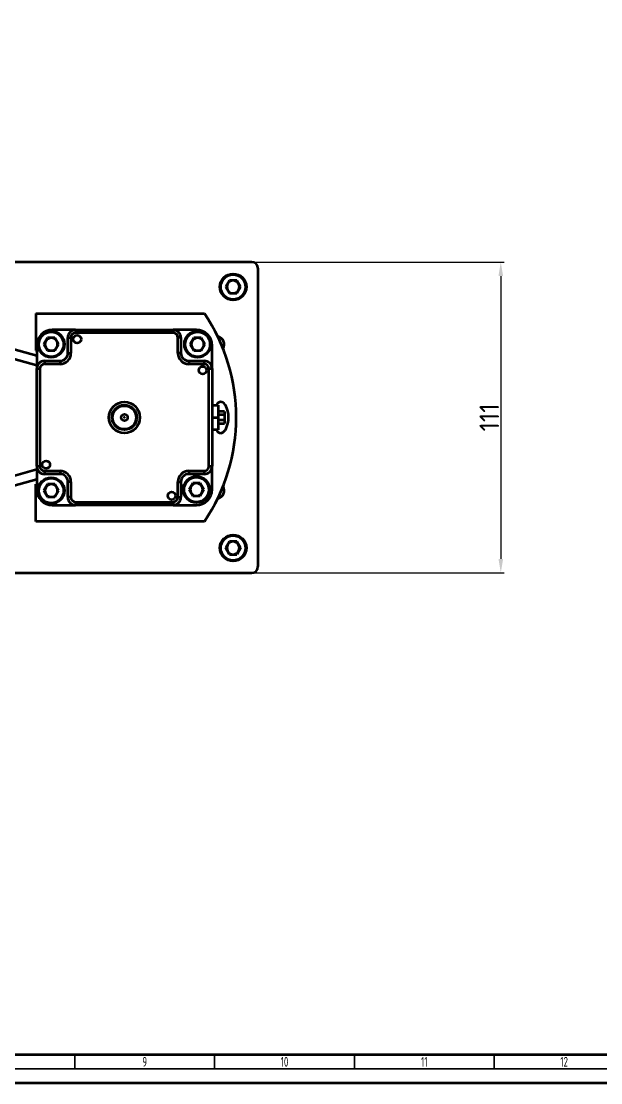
# Model space of a CAD drawing. Header units: millimetres. Extents: x -419 to 9215, y 1224 to 3301.
# Drawn here: x -38.4 to 168.9, y 1225.1 to 1604.7 of the extents above; entities that cross this region are included whole.
import ezdxf

# ---------------------------------------------------------------- set-up
doc = ezdxf.new("R2010")
doc.units = ezdxf.units.MM
for name, color, linetype, lineweight in [('0.3mm', 240, 'Continuous', 30), ('0.7mm', 7, 'Continuous', 70), ('Chu', 241, 'Continuous', 35), ('Net 0.35', 20, 'Continuous', 35), ('Net 0.7', 7, 'Continuous', 70)]:
    doc.layers.add(name, color=color, linetype=linetype, lineweight=lineweight)
doc.styles.add('SLDTEXTSTYLE1', font='TXT', dxfattribs={"width": 0.7})
doc.styles.get("Standard").update_dxf_attribs({"font": 'arial.ttf'})
doc.dimstyles.new('ISO-25', dxfattribs={"dimtxt": 2.5, "dimasz": 5, "dimexe": 1.25, "dimexo": 0.625, "dimtad": 1, "dimdec": 0, "dimtxsty": 'Standard', "dimcen": 2.5, "dimadec": 0, "dimazin": 0, "dimtfac": 1, "dimtdec": 0, "dimtmove": 0, "dimatfit": 3, "dimfxl": 1, "dimarcsym": 0})

# ---------------------------------------------------------------- blocks, each defined once
blk = doc.blocks.new('*D72')
at = {"layer": '0.3mm', "color": 0, "lineweight": -2, "transparency": 16777216}
for p, q in [((44.71, 1518.55), (134.38, 1518.55)), ((133.13, 1513.55), (133.13, 1412.44)), ((44.71, 1407.44), (134.38, 1407.44))]:
    blk.add_line(p, q, dxfattribs=at)
at = {"layer": '0.3mm', "color": 0, "lineweight": 211, "transparency": 16777216}
for points in [[(132.3, 1513.55), (133.97, 1513.55), (133.13, 1518.55)], [(132.3, 1412.44), (133.97, 1412.44), (133.13, 1407.44)]]:
    blk.add_solid(points, dxfattribs=at)
at = {"layer": 'Defpoints', "color": 0, "lineweight": 211, "transparency": 16777216}
for p in [(44.08, 1518.55), (44.08, 1407.44), (133.13, 1407.44)]:
    blk.add_point(p, dxfattribs=at)
at = {"layer": '0.3mm', "color": 0, "transparency": 16777216, "insert": (129.01, 1462.99), "char_height": 2.5, "attachment_point": 5, "rotation": 90}
blk.add_mtext('{\\fTCVN 7284|b0|i0|c0|p34;\\H2.8x;111}', dxfattribs=at)

msp = doc.modelspace()

# ---------------------------------------------------------------- linework, layer by layer
at = {"layer": '0.7mm', "color": 7, "linetype": 'Continuous', "lineweight": 70}
for p, q in [((44.08, 1518.55), (-57.03, 1518.55)), ((46.31, 1409.66), (46.31, 1516.33)), ((34.8, 1509.66), (36.11, 1511.93)), ((38.73, 1511.93), (36.11, 1511.93)), ((40.04, 1509.66), (38.73, 1511.93)), ((36.11, 1507.39), (34.8, 1509.66)), ((36.11, 1507.39), (38.73, 1507.39)), ((40.04, 1509.66), (38.73, 1507.39)), ((-33.14, 1500.21), (-33.14, 1486.88)), ((-33.14, 1500.21), (27.17, 1500.21)), ((-32.8, 1485), (-65.36, 1494.08)), ((-18.92, 1494.33), (-27.25, 1494.33)), ((-21.69, 1485.99), (-21.69, 1491.55)), ((-21.69, 1491.55), (-20.58, 1491.55)), ((-20.58, 1491.55), (-20.58, 1485.99)), ((-18.92, 1494.33), (15.97, 1494.33)), ((-18.92, 1494.33), (-18.92, 1493.21)), ((15.97, 1493.21), (-18.92, 1493.21)), ((15.97, 1494.33), (15.97, 1493.21)), ((24.31, 1494.33), (15.97, 1494.33)), ((17.64, 1485.99), (17.64, 1491.55)), ((18.75, 1491.55), (17.64, 1491.55)), ((18.75, 1491.55), (18.75, 1485.99)), ((-32.8, 1481.54), (-65.36, 1490.62)), ((-32.8, 1488.77), (-32.8, 1480.44)), ((-30.26, 1489.16), (-28.95, 1491.43)), ((-28.95, 1486.89), (-30.26, 1489.16)), ((-26.33, 1491.43), (-28.95, 1491.43)), ((-25.02, 1489.16), (-26.33, 1491.43)), ((-25.02, 1489.16), (-26.33, 1486.89)), ((22.08, 1489.16), (23.39, 1491.43)), ((23.39, 1486.89), (22.08, 1489.16)), ((26.01, 1491.43), (23.39, 1491.43)), ((27.32, 1489.16), (26.01, 1491.43)), ((27.32, 1489.16), (26.01, 1486.89)), ((29.86, 1480.44), (29.86, 1488.77)), ((-32.8, 1486.78), (-33.14, 1486.88)), ((-28.95, 1486.89), (-26.33, 1486.89)), ((-21.69, 1485.99), (-20.58, 1485.99)), ((18.75, 1485.99), (17.64, 1485.99)), ((23.39, 1486.89), (26.01, 1486.89)), ((-32.8, 1480.44), (-31.69, 1480.44)), ((-32.8, 1445.55), (-32.8, 1480.44)), ((-31.69, 1480.44), (-31.69, 1445.55)), ((-30.03, 1483.21), (-24.47, 1483.21)), ((-30.03, 1483.21), (-30.03, 1482.1)), ((-24.47, 1482.1), (-30.03, 1482.1)), ((-24.47, 1483.21), (-24.47, 1482.1)), ((21.53, 1483.21), (27.08, 1483.21)), ((21.53, 1483.21), (21.53, 1482.1)), ((27.08, 1482.1), (21.53, 1482.1)), ((27.08, 1483.21), (27.08, 1482.1)), ((28.75, 1480.44), (29.86, 1480.44)), ((28.75, 1445.55), (28.75, 1480.44)), ((29.86, 1480.44), (29.86, 1445.55)), ((29.86, 1467.44), (32.08, 1467.44)), ((32.08, 1467.44), (32.08, 1462.99)), ((34.31, 1465.14), (32.08, 1465.14)), ((34.31, 1465.14), (34.31, 1463.88)), ((29.86, 1462.99), (32.08, 1462.99)), ((34.31, 1463.88), (32.08, 1463.88)), ((32.08, 1462.99), (32.08, 1458.55)), ((32.08, 1462.1), (34.31, 1462.1)), ((34.31, 1463.88), (34.31, 1462.1)), ((34.31, 1462.1), (34.31, 1460.84)), ((32.08, 1458.55), (29.86, 1458.55)), ((32.08, 1460.84), (34.31, 1460.84)), ((-64.36, 1435.65), (-32.8, 1444.45)), ((-32.8, 1445.55), (-31.69, 1445.55)), ((-32.8, 1445.55), (-32.8, 1437.21)), ((-30.03, 1443.88), (-24.47, 1443.88)), ((-30.03, 1443.88), (-30.03, 1442.77)), ((-24.47, 1442.77), (-30.03, 1442.77)), ((-24.47, 1443.88), (-24.47, 1442.77)), ((21.53, 1443.88), (27.08, 1443.88)), ((21.53, 1443.88), (21.53, 1442.77)), ((27.08, 1442.77), (21.53, 1442.77)), ((27.08, 1443.88), (27.08, 1442.77)), ((28.75, 1445.55), (29.86, 1445.55)), ((29.86, 1437.21), (29.86, 1445.55)), ((-64.36, 1432.19), (-32.8, 1440.99)), ((-33.14, 1439.1), (-32.8, 1439.2)), ((-33.14, 1425.77), (-33.14, 1439.1)), ((-30.26, 1436.83), (-28.95, 1439.09)), ((-26.33, 1439.09), (-28.95, 1439.09)), ((-25.02, 1436.83), (-26.33, 1439.09)), ((-21.69, 1434.44), (-21.69, 1439.99)), ((-20.58, 1439.99), (-21.69, 1439.99)), ((-20.58, 1439.99), (-20.58, 1434.44)), ((17.64, 1434.44), (17.64, 1439.99)), ((17.64, 1439.99), (18.75, 1439.99)), ((18.75, 1439.99), (18.75, 1434.44)), ((21.69, 1437.21), (23, 1439.48)), ((25.62, 1439.48), (23, 1439.48)), ((26.93, 1437.21), (25.62, 1439.48)), ((-28.95, 1434.56), (-30.26, 1436.83)), ((-25.02, 1436.83), (-26.33, 1434.56)), ((23, 1434.95), (21.69, 1437.21)), ((23, 1434.95), (25.62, 1434.95)), ((26.93, 1437.21), (25.62, 1434.95)), ((-28.95, 1434.56), (-26.33, 1434.56)), ((-27.25, 1431.66), (-18.92, 1431.66)), ((-20.58, 1434.44), (-21.69, 1434.44)), ((-18.92, 1432.77), (-18.92, 1431.66)), ((-18.92, 1432.77), (15.97, 1432.77)), ((15.97, 1431.66), (-18.92, 1431.66)), ((15.97, 1432.77), (15.97, 1431.66)), ((15.97, 1431.66), (24.31, 1431.66)), ((17.64, 1434.44), (18.75, 1434.44)), ((27.17, 1425.77), (-33.14, 1425.77)), ((34.8, 1416.33), (36.11, 1418.59)), ((36.11, 1414.06), (34.8, 1416.33)), ((38.73, 1418.59), (36.11, 1418.59)), ((40.04, 1416.33), (38.73, 1418.59)), ((40.04, 1416.33), (38.73, 1414.06)), ((36.11, 1414.06), (38.73, 1414.06)), ((-65.69, 1407.44), (44.08, 1407.44))]:
    msp.add_line(p, q, dxfattribs=at)
for centre, radius in [((37.42, 1509.66), 4.72), ((37.42, 1509.66), 4.44), ((-27.64, 1489.16), 4.72), ((-27.64, 1489.16), 4.44), ((-18.36, 1490.99), 1.39), ((24.7, 1489.16), 4.72), ((24.7, 1489.16), 4.44), ((26.53, 1479.88), 1.39), ((-1.47, 1462.99), 5.56), ((-1.47, 1462.99), 4.44), ((-1.47, 1462.99), 4.22), ((-1.47, 1462.99), 1.17), ((-1.47, 1462.99), 0.0556), ((-29.47, 1446.1), 1.39), ((-27.64, 1436.83), 4.72), ((-27.64, 1436.83), 4.44), ((24.31, 1437.21), 4.72), ((24.31, 1437.21), 4.44), ((15.42, 1434.99), 1.39), ((37.42, 1416.33), 4.72), ((37.42, 1416.33), 4.44)]:
    msp.add_circle(centre, radius, dxfattribs=at)
for centre, radius, start, end in [((44.08, 1516.33), 2.22, 0, 90), ((37.42, 1509.66), 2.27, 150, 210), ((37.42, 1509.66), 2.27, 90, 150), ((37.42, 1509.66), 2.27, 30, 90), ((37.42, 1509.66), 2.27, 330, 30), ((37.42, 1509.66), 2.27, 210, 270), ((37.42, 1509.66), 2.27, 270, 330), ((-28.14, 1462.99), 66.67, 326.0594, 33.9406), ((-27.25, 1488.77), 5.56, 90, 180), ((-18.92, 1491.55), 2.78, 90, 180), ((-18.92, 1491.55), 1.67, 90, 180), ((15.97, 1491.55), 2.78, 0, 90), ((15.97, 1491.55), 1.67, 0, 90), ((24.31, 1488.77), 5.56, 0, 90), ((31.31, 1489.1), 2.92, 329.2359, 78.1913), ((-27.64, 1489.16), 2.27, 150, 210), ((-27.64, 1489.16), 2.27, 90, 150), ((-27.64, 1489.16), 2.27, 210, 270), ((-27.64, 1489.16), 2.27, 30, 90), ((-27.64, 1489.16), 2.27, 270, 330), ((-27.64, 1489.16), 2.27, 330, 30), ((24.7, 1489.16), 2.27, 150, 210), ((24.7, 1489.16), 2.27, 90, 150), ((24.7, 1489.16), 2.27, 210, 270), ((24.7, 1489.16), 2.27, 30, 90), ((24.7, 1489.16), 2.27, 270, 330), ((24.7, 1489.16), 2.27, 330, 30), ((-24.47, 1485.99), 2.78, 270, 0), ((-24.47, 1485.99), 3.89, 270, 0), ((21.53, 1485.99), 3.89, 180, 270), ((21.53, 1485.99), 2.78, 180, 270), ((-30.03, 1480.44), 2.78, 90, 180), ((-30.03, 1480.44), 1.67, 90, 180), ((27.08, 1480.44), 2.78, 0, 90), ((27.08, 1480.44), 1.67, 0, 90), ((-30.03, 1445.55), 2.78, 180, 270), ((-30.03, 1445.55), 1.67, 180, 270), ((-24.47, 1439.99), 3.89, 0, 90), ((-24.47, 1439.99), 2.78, 0, 90), ((21.53, 1439.99), 3.89, 90, 180), ((21.53, 1439.99), 2.78, 90, 180), ((27.08, 1445.55), 1.67, 270, 0), ((27.08, 1445.55), 2.78, 270, 0), ((-27.64, 1436.83), 2.27, 90, 150), ((-27.64, 1436.83), 2.27, 30, 90), ((24.31, 1437.21), 2.27, 90, 150), ((24.31, 1437.21), 2.27, 30, 90), ((-27.25, 1437.21), 5.56, 180, 270), ((-27.64, 1436.83), 2.27, 150, 210), ((-27.64, 1436.83), 2.27, 210, 270), ((-27.64, 1436.83), 2.27, 270, 330), ((-27.64, 1436.83), 2.27, 330, 30), ((24.31, 1437.21), 2.27, 150, 210), ((24.31, 1437.21), 2.27, 210, 270), ((24.31, 1437.21), 5.56, 270, 0), ((24.31, 1437.21), 2.27, 270, 330), ((24.31, 1437.21), 2.27, 330, 30), ((31.31, 1436.88), 2.92, 281.8087, 30.7641), ((-18.92, 1434.44), 2.78, 180, 270), ((-18.92, 1434.44), 1.67, 180, 270), ((15.97, 1434.44), 1.67, 270, 0), ((15.97, 1434.44), 2.78, 270, 0), ((37.42, 1416.33), 2.27, 150, 210), ((37.42, 1416.33), 2.27, 90, 150), ((37.42, 1416.33), 2.27, 30, 90), ((37.42, 1416.33), 2.27, 330, 30), ((37.42, 1416.33), 2.27, 210, 270), ((37.42, 1416.33), 2.27, 270, 330), ((44.08, 1409.66), 2.22, 270, 0)]:
    msp.add_arc(centre, radius, start, end, dxfattribs=at)
for start_param, end_param in [(3.141593, 6.926686), (2.498092, 3.141593)]:
    msp.add_ellipse((32.97, 1462.99), major_axis=(0, 5.56), ratio=0.5, start_param=start_param, end_param=end_param, dxfattribs=at)
at = {"layer": 'Net 0.35', "linetype": 'Continuous', "lineweight": 35}
for p, q in [((-19.22, 1235.13), (-19.22, 1230.13)), ((30.78, 1235.13), (30.78, 1230.13)), ((80.78, 1235.13), (80.78, 1230.13)), ((130.78, 1235.13), (130.78, 1230.13)), ((765.28, 1230.13), (-403.72, 1230.13))]:
    msp.add_line(p, q, dxfattribs=at)
at = {"layer": 'Net 0.7', "linetype": 'Continuous', "lineweight": 70}
msp.add_line((760.28, 1235.13), (-398.72, 1235.13), dxfattribs=at)
at = {"layer": 'Net 0.7'}
msp.add_lwpolyline([(-418.72, 1225.13), (770.28, 1225.13), (770.28, 2066.13), (-418.72, 2066.13)], close=True, dxfattribs=at)

# ---------------------------------------------------------------- texts
at = {"layer": 'Chu', "char_height": 3.5, "attachment_point": 5, "style": 'SLDTEXTSTYLE1'}
for s, insert in [('{\\fTCVN 7284|b0|i0|c0|p34;9}', (5.78, 1232.63)), ('{\\fTCVN 7284|b0|i0|c0|p34;10}', (55.78, 1232.63)), ('{\\fTCVN 7284|b0|i0|c0|p34;11}', (105.78, 1232.63)), ('{\\fTCVN 7284|b0|i0|c0|p34;12}', (155.78, 1232.63))]:
    msp.add_mtext(s, dxfattribs=dict(at, insert=insert))

# ---------------------------------------------------------------- dimensions: what is measured, and where the dimension line sits
at = {"layer": '0.3mm'}
dim = msp.add_linear_dim(base=(133.13, 1407.44), p1=(44.08, 1518.55), p2=(44.08, 1407.44), angle=90, text='{\\fTCVN 7284|b0|i0|c0|p34;\\H2.8x;<>}', dimstyle='ISO-25', dxfattribs=at)
dim.commit()
dim.dimension.update_dxf_attribs({"geometry": '*D72', "text_midpoint": (129.01, 1462.99)})

doc.saveas('drawing.dxf')
